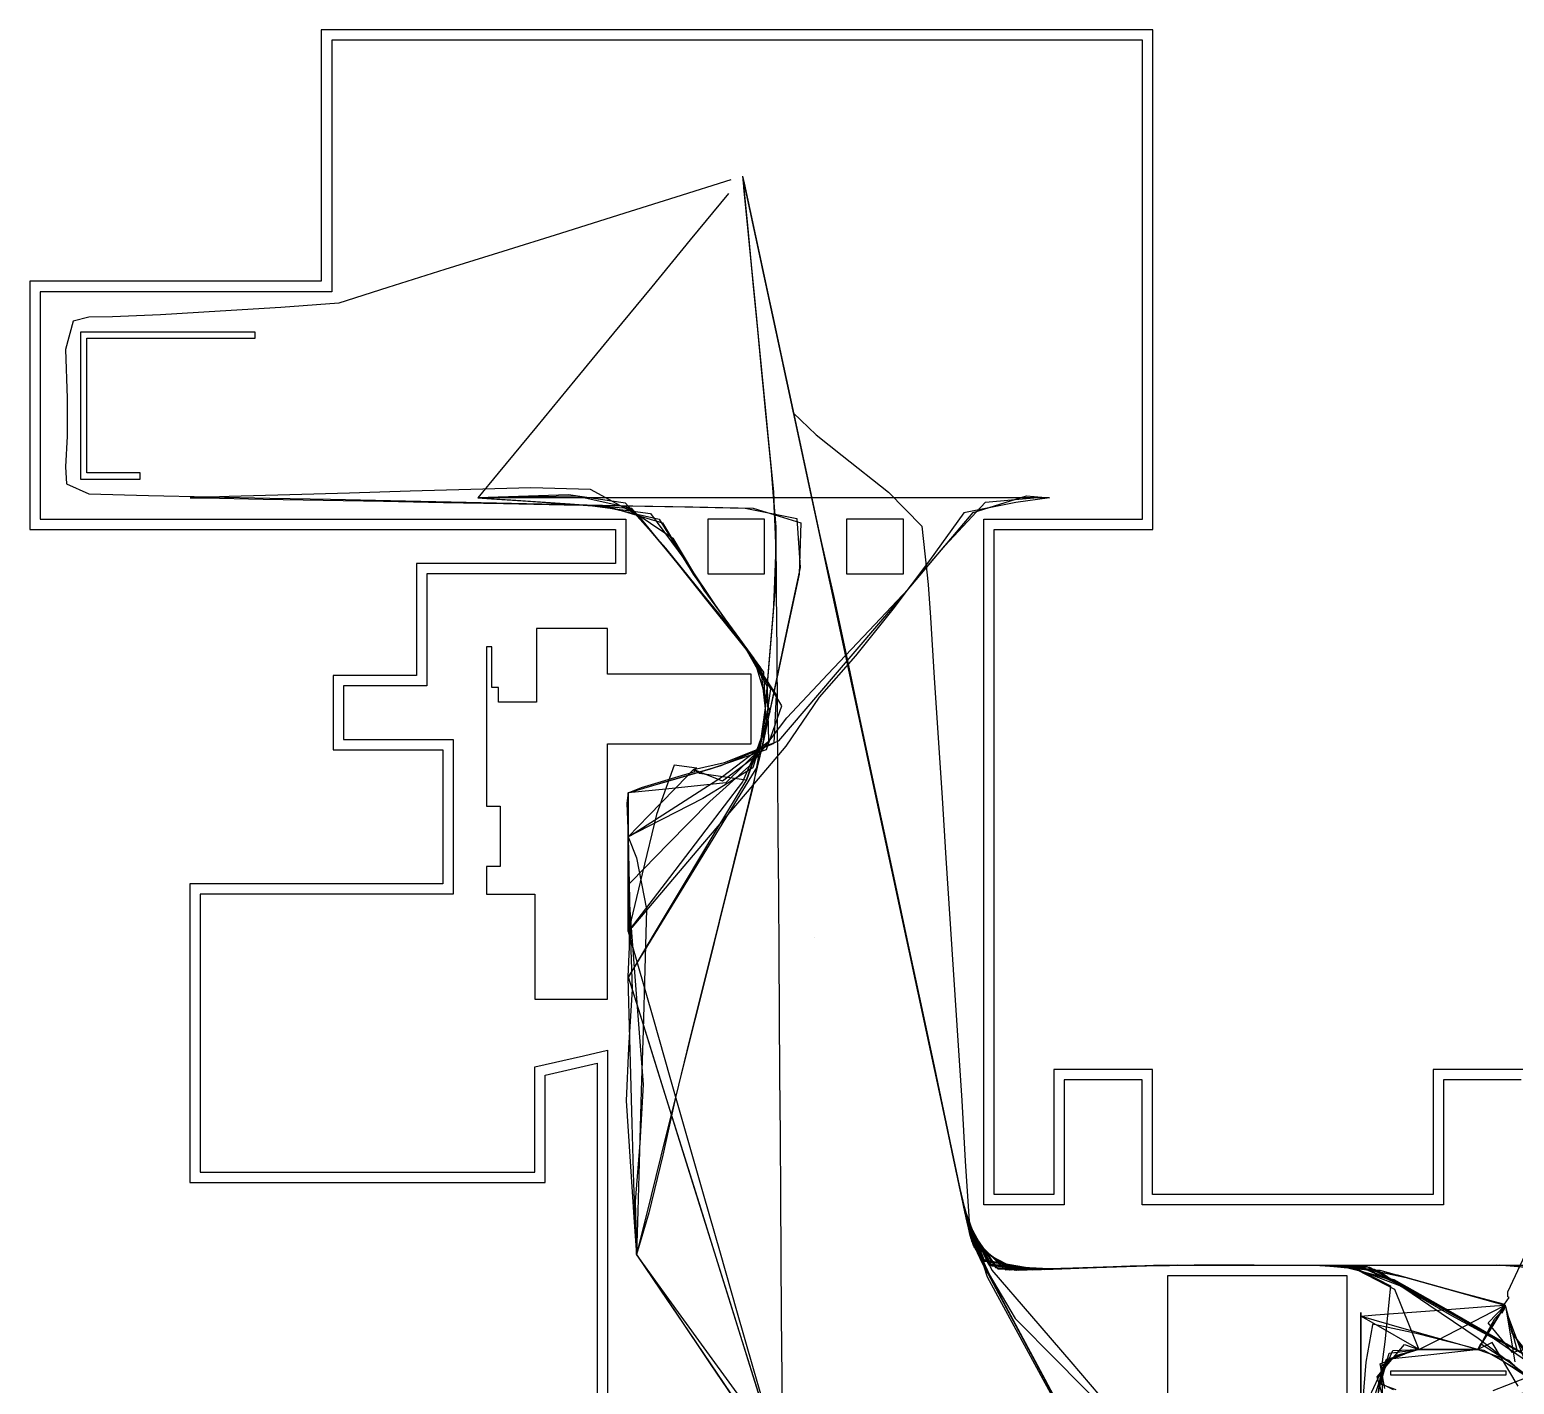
# Model space of a CAD drawing. Header units: metres. Extents: x -35032 to 35255, y -41115 to 18283.
# Drawn here: x -35032 to 8354, y -21293 to 18283 of the extents above; entities that cross this region are included whole.
import ezdxf

# ---------------------------------------------------------------- set-up
doc = ezdxf.new("R2010")
doc.units = ezdxf.units.M
for name, color, linetype in [('PLAN_FLOOR', 8, 'Continuous'), ('PLAN_WALLS', 7, 'Continuous'), ('TRACKS', 1, 'Continuous')]:
    doc.layers.add(name, color=color, linetype=linetype)

msp = doc.modelspace()

# ---------------------------------------------------------------- linework, layer by layer
at = {"layer": 'PLAN_FLOOR', "color": 8}
msp.add_lwpolyline([(8558, -12400), (6284, -12400), (6284, -16050), (-2524, -16050), (-2524, -12400), (-4797, -12400), (-4797, -16050), (-7152, -16050), (-7152, 2730), (-7152, 3982), (-2514, 3982), (-2514, 17979), (-26206, 17979), (-26206, 10629), (-34728, 10629), (-34728, 3983), (-17612, 3983), (-17612, 2382), (-23423, 2382), (-23423, -891), (-25859, -891), (-25859, -2450), (-22658, -2450), (-22658, -6976), (-30049, -6976), (-30049, -15091), (-20272, -15091), (-20272, -12019), (-18852, -11693), (-18142, -11530), (-18142, -23961)], dxfattribs=at)
at = {"layer": 'PLAN_WALLS', "color": 7}
msp.add_lwpolyline([(8862, -12096), (5980, -12096), (5980, -15745), (-2220, -15745), (-2220, -12096), (-5101, -12096), (-5101, -15745), (-6848, -15745), (-6848, 3678), (-2210, 3678), (-2210, 18283), (-26510, 18283), (-26510, 10934), (-35032, 10934), (-35032, 3678), (-17916, 3678), (-17916, 2686), (-23727, 2686), (-23727, -586), (-26163, -586), (-26163, -2754), (-22962, -2754), (-22962, -6672), (-30353, -6672), (-30353, -15395), (-19968, -15395), (-19968, -12261), (-18446, -11911), (-18446, -24265)], dxfattribs=at)
msp.add_lwpolyline([(8862, -12096), (5980, -12096), (5980, -15745), (-2220, -15745), (-2220, -12096), (-5101, -12096), (-5101, -15745), (-6848, -15745), (-6848, 3678), (-2210, 3678), (-2210, 18283), (-26510, 18283), (-26510, 10934), (-35032, 10934), (-35032, 3678), (-17916, 3678), (-17916, 2686), (-23727, 2686), (-23727, -586), (-26163, -586), (-26163, -2754), (-22962, -2754), (-22962, -6672), (-30353, -6672), (-30353, -15395), (-19968, -15395), (-19968, -12261), (-18446, -11911), (-18446, -24265)], dxfattribs=at)
for points in [[(-31807, 5155), (-31807, 5335), (-33366, 5335), (-33366, 9267), (-28443, 9267), (-28443, 9447), (-33546, 9447), (-33546, 5155)], [(-31807, 5155), (-31807, 5335), (-33366, 5335), (-33366, 9267), (-28443, 9267), (-28443, 9447), (-33546, 9447), (-33546, 5155)], [(-14385, 3982), (-15216, 3982), (-15216, 2381), (-13554, 2381), (-13554, 3982)], [(-14385, 3982), (-15216, 3982), (-15216, 2381), (-13554, 2381), (-13554, 3982)], [(-10328, 3982), (-11159, 3982), (-11159, 2381), (-9497, 2381), (-9497, 3982)], [(-10328, 3982), (-11159, 3982), (-11159, 2381), (-9497, 2381), (-9497, 3982)], [(-21526, 251), (-21679, 251), (-21679, -4398), (-21282, -4398), (-21282, -6161), (-21679, -6161), (-21679, -6976), (-20268, -6976), (-20268, -10045), (-18142, -10045), (-18142, -2583), (-13952, -2583), (-13952, -544), (-18142, -544), (-18142, 792), (-20221, 792), (-20221, -1364), (-21333, -1365), (-21333, -932), (-21526, -932)], [(-21526, 251), (-21679, 251), (-21679, -4398), (-21282, -4398), (-21282, -6161), (-21679, -6161), (-21679, -6976), (-20268, -6976), (-20268, -10045), (-18142, -10045), (-18142, -2583), (-13952, -2583), (-13952, -544), (-18142, -544), (-18142, 792), (-20221, 792), (-20221, -1364), (-21333, -1365), (-21333, -932), (-21526, -932)], [(3471, -18129), (-1780, -18129), (-1780, -23379), (845, -23379), (-1780, -23379), (845, -23379), (3471, -23379), (845, -23379), (3471, -23379)], [(3471, -18129), (-1780, -18129), (-1780, -23379), (845, -23379), (-1780, -23379), (845, -23379), (3471, -23379), (845, -23379), (3471, -23379)], [(7696, -21015), (8119, -21015), (8119, -20913), (5581, -20913), (5158, -20913), (4735, -20913), (4735, -21015)], [(7696, -21015), (8119, -21015), (8119, -20913), (5581, -20913), (5158, -20913), (4735, -20913), (4735, -21015)]]:
    msp.add_lwpolyline(points, close=True, dxfattribs=at)
at = {"layer": 'TRACKS', "color": 1}
for points in [[(-14543, 13892), (-16148, 13390), (-17826, 12864), (-19520, 12333), (-21208, 11804), (-22896, 11275), (-24571, 10747), (-25996, 10296), (-27691, 10165), (-29465, 10055), (-31213, 9954), (-32611, 9891), (-33306, 9885), (-33765, 9768), (-33985, 8940), (-33937, 7521), (-33936, 7516), (-33936, 7516), (-33936, 7511), (-33938, 6405), (-33988, 5507), (-33956, 5018), (-33305, 4719), (-31560, 4677), (-29780, 4639), (-28013, 4601), (-26245, 4564), (-24493, 4526), (-22715, 4489), (-20954, 4451), (-19182, 4413), (-17410, 4376), (-15654, 4342), (-13892, 4303), (-12500, 3879), (-12546, 2374), (-12924, 614), (-13297, -1135), (-13673, -2847), (-14787, -3674), (-15630, -3330), (-15630, -3330), (-15630, -3330), (-15630, -3330), (-15810, -3516), (-16936, -4677), (-17540, -5300), (-17540, -5300), (-17540, -5300), (-17470, -5255), (-16285, -4495), (-14790, -3539), (-13436, -2499), (-13467, -920), (-14223, 406), (-15341, 1774), (-16445, 3136), (-17618, 4449), (-19288, 4694), (-21043, 4638), (-21934, 4609), (-21934, 4609), (-21934, 4609), (-21934, 4609), (-21540, 4581), (-19852, 4465), (-18111, 4342), (-16541, 3880), (-15647, 2377), (-14617, 930), (-13584, -485), (-13510, -2124), (-14202, -3695), (-15272, -5095), (-16336, -6486), (-17387, -7860), (-17540, -8060), (-17540, -8060), (-17540, -8060), (-17540, -8060), (-17540, -8060), (-17540, -7760), (-17540, -6700), (-17540, -6700), (-17540, -6700), (-17540, -6700), (-17540, -6145), (-17540, -4398), (-17540, -4012), (-17540, -4012), (-17540, -4012), (-17540, -4012), (-17540, -4012), (-16820, -3800), (-15141, -3309), (-13499, -2751), (-13056, -1470), (-13893, -66), (-15010, 1323), (-16112, 2705), (-17227, 4082), (-18646, 4848), (-20386, 4899), (-22141, 4848), (-23915, 4796), (-25683, 4745), (-27435, 4694), (-29202, 4643), (-30340, 4610), (-30340, 4610), (-30340, 4610), (-29913, 4602), (-28208, 4570), (-26456, 4537), (-24697, 4504), (-22941, 4470), (-21183, 4437), (-19417, 4404), (-17644, 4370), (-15885, 4340), (-14119, 4306), (-12613, 4000), (-12515, 2573), (-12882, 842), (-13243, -870), (-13609, -2585), (-14030, -4303), (-14458, -6029), (-14886, -7758), (-15312, -9478), (-15736, -11189), (-16164, -12915), (-16530, -14601), (-16942, -16280), (-17300, -17500), (-17300, -17500), (-17300, -17500), (-17300, -17500), (-17300, -17500), (-17093, -17806), (-16133, -19226), (-15144, -20691), (-14153, -22152)], [(-14200, 14000), (-13984, 12993), (-13615, 11278), (-13244, 9551), (-12875, 7835), (-12503, 6105), (-12130, 4366), (-11761, 2650), (-11388, 917), (-11018, -806), (-10644, -2548), (-10276, -4260), (-9902, -5998), (-9533, -7716), (-9165, -9428), (-8795, -11151), (-8423, -12880), (-8057, -14618), (-7691, -16335), (-7026, -17772), (-5399, -17922), (-3640, -17863), (-1896, -17808), (-133, -17808), (1631, -17808), (3420, -17808), (5197, -17808), (6967, -17809), (8746, -17809)], [(-14182, 13917), (-13884, 12531), (-13511, 10795), (-13139, 9065), (-12771, 7351), (-12400, 5623), (-12029, 3898), (-11659, 2177), (-11277, 397), (-10908, -1317), (-10540, -3033), (-10171, -4746), (-9802, -6466), (-9433, -8183), (-9063, -9902), (-8692, -11629), (-8320, -13363), (-7960, -15086), (-7584, -16813), (-6848, -18399), (-6009, -19963), (-5173, -21522)], [(-14179, 13901), (-13875, 12487), (-13506, 10771), (-13137, 9054), (-12769, 7340), (-12400, 5623), (-12028, 3892), (-11659, 2179), (-11290, 458), (-10917, -1276), (-10544, -3010), (-10172, -4744), (-9787, -6533), (-9417, -8256), (-9140, -9546), (-8939, -10479), (-8645, -11850), (-8369, -13136), (-8078, -14513), (-7714, -16227), (-7124, -17869), (-6233, -19373), (-5000, -20618), (-3763, -21878)], [(-14159, 13808), (-13829, 12274), (-13458, 10546), (-13084, 8808), (-12714, 7087), (-12347, 5376), (-11977, 3657), (-11609, 1942), (-11240, 225), (-10866, -1513), (-10498, -3225), (-10127, -4952), (-9759, -6664), (-9385, -8406), (-9011, -10144), (-8640, -11871), (-8273, -13582), (-7915, -15294), (-7538, -17011), (-6746, -18583), (-5908, -20147), (-5072, -21708)], [(-14127, 13662), (-13771, 12004), (-13402, 10289), (-13034, 8576), (-12666, 6864), (-12296, 5142), (-11927, 3425), (-11549, 1665), (-11180, -54), (-10808, -1782), (-10440, -3497), (-10069, -5224), (-9697, -6954), (-9328, -8672), (-8956, -10402), (-8586, -12125), (-8220, -13838), (-7855, -15578), (-7437, -17291), (-6135, -17957), (-4368, -17895), (-2605, -17830), (-837, -17808), (916, -17809), (2690, -17809), (4423, -17955), (6130, -18432), (7799, -18899), (8090, -18980), (8090, -18980), (8090, -18980), (7986, -19148), (7299, -20254), (7286, -20277), (7286, -20277), (7286, -20277), (7286, -20277), (7764, -20438), (9027, -21271)], [(-14060, 13349), (-13692, 11638), (-13321, 9908), (-12946, 8167), (-12575, 6440), (-12204, 4710), (-11834, 2990), (-11466, 1279), (-11092, -460), (-10723, -2180), (-10355, -3891), (-9973, -5667), (-9601, -7403), (-9231, -9123), (-8862, -10837), (-8490, -12569), (-8119, -14320), (-7753, -16052), (-7218, -17706), (-6376, -19277), (-5526, -20863), (-4690, -22423)], [(-14000, 13071), (-13629, 11344), (-13131, 9024), (-12758, 7288), (-12389, 5573), (-12017, 3842), (-11648, 2127), (-11280, 411), (-10911, -1305), (-10537, -3045), (-10168, -4761), (-9789, -6524), (-9417, -8257), (-9043, -9998), (-8673, -11718), (-8299, -13458), (-7940, -15178), (-7562, -16908), (-6795, -18478), (-5945, -20070), (-5093, -21662)], [(4567, -21414), (4430, -20696), (5514, -20262), (5568, -20277), (5568, -20277), (5568, -20277), (5568, -20277), (6144, -19980), (7711, -19175), (8090, -18980), (8090, -18980), (8090, -18980), (8090, -18980), (8282, -19803), (9224, -20992)], [(9967, -19999), (8300, -20363), (7588, -19502), (8090, -18980), (8090, -18980), (8090, -18980), (8115, -19128), (8368, -20633)], [(8906, -21122), (7471, -20307), (7286, -20277), (7286, -20277), (7286, -20277), (8196, -20585), (9030, -21430), (7993, -21741), (6464, -21613), (6427, -21610), (6427, -21610), (6427, -21610), (6427, -21610), (6814, -21623), (8498, -21678)]]:
    msp.add_lwpolyline(points, dxfattribs=at)
at = {"layer": 'TRACKS', "color": 7}
for points in [[(-14194, 13936), (-14060, 12558), (-13889, 10804), (-13717, 9030), (-13544, 7272), (-13371, 5513), (-13231, 3757), (-13247, 1979), (-13392, 230), (-13536, -1534), (-13787, -3261), (-14698, -4757), (-15622, -6264), (-16545, -7768), (-17438, -9224), (-17540, -9390), (-17540, -9390), (-17540, -9390), (-17540, -9390), (-17502, -8513), (-17524, -6900), (-17540, -6700), (-17540, -6700), (-17540, -6700), (-17540, -6700), (-17540, -6700), (-17540, -6241), (-17540, -4506), (-17540, -4012), (-17540, -4012), (-17540, -4012), (-17540, -4012), (-17539, -4012), (-16526, -3715), (-14828, -3216), (-13274, -2561), (-13211, -1154), (-14106, 208), (-15204, 1571), (-16296, 2939), (-17440, 4294), (-19058, 4651), (-20822, 4625), (-21934, 4609), (-21934, 4609), (-21934, 4609), (-21934, 4609), (-21811, 4600), (-20327, 4498), (-18583, 4376), (-16891, 4151), (-15882, 2798), (-14906, 1321), (-13872, -86), (-13399, -1646), (-13900, -3279), (-15363, -4175), (-16937, -4988), (-17540, -5300), (-17540, -5300), (-17540, -5300), (-17540, -5300), (-17540, -5300), (-17540, -5300), (-17521, -6246), (-17487, -8016), (-17428, -9747), (-17529, -11474), (-17603, -13016), (-17484, -14785), (-17364, -16554), (-17300, -17500), (-17300, -17500), (-17300, -17500), (-17288, -17517), (-16596, -18542), (-15608, -20004), (-14618, -21468)], [(-14199, 13995), (-13962, 12893), (-13593, 11173), (-13220, 9441), (-12848, 7709), (-12480, 5997), (-12108, 4264), (-11734, 2526), (-11366, 812), (-10998, -901), (-10630, -2613), (-10260, -4335), (-9891, -6053), (-9512, -7812), (-9143, -9532), (-8772, -11259), (-8403, -12975), (-8041, -14701), (-7671, -16429), (-6914, -17961), (-5757, -19301), (-4605, -20634), (-3478, -21958)], [(-14197, 13988), (-13943, 12805), (-13575, 11091), (-13204, 9366), (-12834, 7642), (-12465, 5925), (-12093, 4198), (-11725, 2483), (-11354, 755), (-10980, -983), (-10610, -2704), (-10243, -4415), (-9873, -6134), (-9505, -7849), (-9136, -9565), (-8762, -11304), (-8394, -13015), (-8031, -14741), (-7666, -16451), (-6916, -17832), (-5228, -17917), (-3465, -17858), (-1722, -17808), (31, -17808), (1791, -17809), (3556, -17809), (4738, -18412), (4570, -20050), (4362, -21584)], [(-14190, 13951), (-13908, 12641), (-13538, 10918), (-13165, 9186), (-12797, 7472), (-12424, 5735), (-12055, 4019), (-11686, 2302), (-11317, 585), (-10949, -1128), (-10580, -2846), (-10208, -4576), (-9840, -6290), (-9470, -8011), (-9097, -9745), (-8725, -11479), (-8352, -13212), (-7978, -15001), (-7605, -16722), (-6739, -17919), (-5020, -17923), (-3243, -17855), (-1484, -17807), (284, -17808), (2037, -17808), (3798, -17812), (5364, -18538), (6886, -19406), (8424, -20281)], [(-14190, 13897), (-14048, 12433), (-13877, 10681), (-13706, 8926), (-13531, 7146), (-13359, 5400), (-13228, 3634), (-13216, 1871), (-13203, 98), (-13191, -1657), (-13179, -3433), (-13166, -5186), (-13154, -6959), (-13142, -8712), (-13129, -10482), (-13117, -12262), (-13105, -14029), (-13092, -15798), (-13080, -17557), (-13068, -19307), (-13054, -21084), (-13040, -22837)], [(-14172, 13869), (-13855, 12397), (-13488, 10685), (-13118, 8966), (-12748, 7242), (-12379, 5528), (-12010, 3811), (-11641, 2092), (-11268, 357), (-10896, -1373), (-10524, -3103), (-10154, -4826), (-9786, -6542), (-9415, -8267), (-9041, -10005), (-8673, -11719), (-8302, -13447), (-7932, -15221), (-7554, -16943), (-6520, -17951), (-4766, -17908), (-3010, -17845), (-1242, -17808), (532, -17808), (2289, -17808), (4049, -17808), (5800, -17808), (7552, -17809), (9322, -17809)], [(-14136, 13703), (-13785, 12068), (-13416, 10354), (-13044, 8619), (-12676, 6908), (-12307, 5192), (-11934, 3455), (-11542, 1756), (-11173, 28), (-10807, -1687), (-10438, -3415), (-10072, -5131), (-9703, -6861), (-9331, -8601), (-8965, -10317), (-8595, -12051), (-8228, -13772), (-7866, -15515), (-7471, -17214), (-6237, -17961), (-4481, -17899), (-2735, -17835), (-977, -17807), (792, -17808), (2570, -17808), (4328, -17808), (6081, -17808), (7835, -17806), (9575, -17926)], [(3864, -22182), (3864, -20529), (3864, -19258), (3864, -19204), (3864, -19196), (3864, -19209), (3864, -19300), (3864, -19300), (4300, -19267), (6021, -19137), (7772, -19004), (8090, -18980), (8090, -18980), (8090, -18980), (8090, -18980), (8090, -18980), (8269, -19748), (8977, -20874)], [(3864, -22411), (3864, -21040), (3864, -19405), (3864, -19300), (3864, -19300), (3883, -19306), (5061, -19642), (6749, -20123), (7286, -20277), (7286, -20277), (7286, -20277), (7227, -20283), (5822, -20443), (4606, -20572), (4265, -21643)], [(4902, -21459), (4440, -21285), (4694, -20381), (5568, -20277), (5568, -20277), (5568, -20277), (5568, -20277), (5568, -20277), (5599, -20277), (6879, -20277), (7286, -20277), (7286, -20277), (7286, -20277), (6979, -20189), (5483, -19811), (4259, -19550), (4238, -19526), (4222, -19534), (4212, -19560), (4017, -20649), (3876, -22329)]]:
    msp.add_lwpolyline(points, dxfattribs=at)
at = {"layer": 'TRACKS', "color": 4}
for points in [[(-14200, 13999), (-13978, 12965), (-13609, 11250), (-13237, 9519), (-12868, 7802), (-12496, 6071), (-12125, 4347), (-11756, 2628), (-11383, 893), (-11013, -828), (-10641, -2560), (-10271, -4281), (-9901, -6004), (-9532, -7720), (-9156, -9472), (-8785, -11198), (-8413, -12927), (-8049, -14657), (-7681, -16380), (-7003, -17802), (-5373, -17935), (-3610, -17869), (-1836, -17808), (-83, -17808), (1679, -17808), (3439, -17809), (4997, -18406), (6514, -19283), (7771, -19967), (9232, -20967)], [(-14200, 13998), (-13972, 12937), (-13599, 11205), (-13229, 9482), (-12855, 7744), (-12486, 6027), (-12119, 4315), (-11751, 2603), (-11377, 865), (-11009, -848), (-10638, -2573), (-10267, -4302), (-9892, -6045), (-9517, -7790), (-9146, -9517), (-8774, -11249), (-8403, -12973), (-8043, -14688), (-7678, -16399), (-7030, -18039), (-6194, -19604), (-5368, -21148), (-4538, -22700)], [(-14197, 13985), (-13943, 12806), (-13572, 11077), (-13203, 9363), (-12830, 7624), (-12460, 5903), (-12087, 4170), (-11715, 2437), (-11345, 714), (-10974, -1013), (-10601, -2746), (-10233, -4460), (-9855, -6220), (-9478, -7973), (-9108, -9694), (-8736, -11427), (-8368, -13138), (-8005, -14869), (-7633, -16603), (-6808, -17877), (-5099, -17913), (-3349, -17854), (-1579, -17808), (175, -17808), (1950, -17808), (3700, -17808), (5455, -17809), (7230, -17808), (8990, -17809)], [(-14168, 13853), (-13839, 12319), (-13471, 10607), (-13100, 8883), (-12709, 7061), (-12341, 5349), (-11970, 3621), (-11597, 1886), (-11225, 155), (-10854, -1572), (-10483, -3296), (-10109, -5037), (-9737, -6767), (-9369, -8479), (-8999, -10204), (-8631, -11915), (-8263, -13627), (-7906, -15340), (-7518, -17075), (-6701, -18660), (-5863, -20226), (-5036, -21771)], [(-14027, 13197), (-13658, 11479), (-13285, 9741), (-12917, 8030), (-12549, 6318), (-12178, 4593), (-11805, 2855), (-11437, 1142), (-11065, -589), (-10695, -2307), (-10322, -4045), (-9953, -5761), (-9584, -7481), (-9208, -9230), (-8838, -10952), (-8467, -12676), (-8103, -14403), (-7739, -16113), (-7159, -17658), (-5598, -17926), (-3846, -17870), (-2081, -17812), (-328, -17808), (1456, -17809), (3209, -17809), (4933, -18099), (6632, -18573), (8067, -18952), (8202, -18761), (8165, -18737), (8162, -18591), (8680, -17495)], [(-14022, 13173), (-13654, 11460), (-13281, 9725), (-12913, 8012), (-12541, 6279), (-12172, 4565), (-11804, 2852), (-11436, 1141), (-11067, -576), (-10694, -2313), (-10326, -4025), (-9956, -5746), (-9585, -7477), (-9215, -9196), (-8842, -10931), (-8468, -12673), (-8104, -14398), (-7742, -16109), (-7182, -17758), (-6351, -19311), (-5523, -20860), (-4695, -22408)], [(-14004, 13088), (-13634, 11368), (-13264, 9646), (-12896, 7933), (-12526, 6210), (-12155, 4484), (-11779, 2735), (-11406, 998), (-11034, -732), (-10660, -2472), (-10286, -4211), (-9918, -5924), (-9548, -7646), (-9176, -9377), (-8808, -11092), (-8440, -12804), (-8076, -14532), (-7709, -16252), (-7112, -17901), (-6282, -19451), (-5441, -21020), (-4609, -22573)], [(4824, -21455), (4399, -21244), (4807, -20307), (5568, -20277), (5568, -20277), (5568, -20277), (5153, -20403), (4614, -20578), (4113, -21666)], [(8471, -21349), (7710, -20073), (7286, -20277), (7286, -20277), (7286, -20277), (7286, -20277), (7286, -20277), (6940, -20277), (5575, -20277), (5568, -20277), (5568, -20277), (5568, -20277), (5568, -20277), (5560, -20279), (4950, -20438), (4469, -20759), (4500, -21846)]]:
    msp.add_lwpolyline(points, dxfattribs=at)
at = {"layer": 'TRACKS', "color": 2}
for points in [[(-14200, 13999), (-13977, 12964), (-13610, 11253), (-13236, 9514), (-12867, 7797), (-12499, 6084), (-12128, 4361), (-11757, 2632), (-11383, 893), (-11014, -825), (-10646, -2540), (-10276, -4260), (-9906, -5982), (-9538, -7695), (-9167, -9418), (-8797, -11144), (-8421, -12893), (-8055, -14629), (-7686, -16359), (-7053, -18005), (-6214, -19573), (-5387, -21118), (-4555, -22671)], [(-14190, 13953), (-13912, 12659), (-13541, 10931), (-13172, 9216), (-12801, 7489), (-12429, 5759), (-12060, 4041), (-11688, 2311), (-11318, 588), (-10949, -1126), (-10575, -2866), (-10202, -4602), (-9827, -6348), (-9456, -8076), (-9084, -9807), (-8712, -11539), (-8343, -13253), (-7980, -14986), (-7610, -16697), (-6894, -18306), (-6067, -19851), (-5240, -21396)], [(-14181, 13911), (-13876, 12494), (-13507, 10773), (-13138, 9059), (-12766, 7327), (-12389, 5575), (-12017, 3842), (-11649, 2128), (-11274, 386), (-10896, -1373), (-10524, -3103), (-10147, -4857), (-9777, -6584), (-9405, -8311), (-9037, -10027), (-8665, -11758), (-8295, -13479), (-7937, -15190), (-7558, -16924), (-6779, -18517), (-5953, -20060), (-5112, -21632)], [(-14158, 13803), (-13826, 12262), (-13453, 10523), (-13085, 8812), (-12714, 7084), (-12346, 5373), (-11971, 3630), (-11598, 1892), (-11227, 165), (-10859, -1546), (-10491, -3259), (-10121, -4980), (-9750, -6705), (-9378, -8440), (-9006, -10171), (-8635, -11894), (-8264, -13624), (-7906, -15337), (-7521, -17064), (-6394, -17950), (-4627, -17896), (-2868, -17837), (-1113, -17808), (661, -17808), (2376, -17809), (4118, -17876), (5657, -18711), (7189, -19582), (8715, -20450)], [(-14157, 13801), (-13826, 12261), (-13456, 10540), (-13084, 8806), (-12711, 7072), (-12339, 5338), (-11954, 3549), (-11584, 1826), (-11215, 111), (-10845, -1612), (-10471, -3353), (-10100, -5079), (-9728, -6807), (-9360, -8522), (-8990, -10244), (-8621, -11962), (-8253, -13675), (-7892, -15404), (-7505, -17114), (-6347, -17954), (-4549, -17895), (-2771, -17834), (-1002, -17804), (754, -17806), (2535, -17808), (4263, -17932), (5781, -18813), (7316, -19681), (8845, -20544)], [(-14139, 13715), (-13792, 12102), (-13423, 10386), (-13052, 8661), (-12679, 6923), (-12311, 5209), (-11939, 3481), (-11558, 1706), (-11187, -20), (-10816, -1746), (-10445, -3474), (-10075, -5194), (-9703, -6928), (-9330, -8662), (-8961, -10380), (-8591, -12101), (-8225, -13812), (-7867, -15525), (-7460, -17240), (-6204, -17961), (-4437, -17898), (-2675, -17833), (-926, -17808), (853, -17808), (2614, -17808), (4386, -17809), (6159, -17809), (7916, -17807), (9634, -17959)], [(-14020, 13164), (-13652, 11451), (-13282, 9731), (-12913, 8014), (-12716, 7094), (-12046, 6447), (-11287, 5845), (-9933, 4772), (-8956, 3783), (-8774, 2070), (-8712, 1114), (-8598, -652), (-8484, -2402), (-8370, -4158), (-8255, -5924), (-8140, -7697), (-8025, -9476), (-7910, -11244), (-7796, -13002), (-7691, -14774), (-7577, -16525), (-7054, -18156), (-6214, -19694), (-5362, -21253), (-4521, -22791)], [(-12110, -8250), (-12110, -8250), (-12110, -8250), (-12110, -8250), (-12110, -8250), (-12110, -8250), (-12110, -8250), (-12110, -8250), (-12110, -8250), (-12110, -8250), (-12110, -8250), (-12110, -8250), (-12110, -8250), (-12110, -8250), (-12110, -8250), (-12110, -8250), (-12110, -8250), (-12110, -8250), (-12110, -8250), (-12110, -8250), (-12110, -8250), (-12110, -8250), (-12110, -8250), (-12110, -8250), (-12110, -8250), (-12110, -8250), (-12110, -8250), (-12110, -8250), (-12110, -8250), (-12110, -8250), (-12110, -8250), (-12110, -8250), (-12110, -8250), (-12110, -8250), (-12110, -8250), (-12110, -8250), (-12110, -8250), (-12110, -8250), (-12110, -8250), (-12110, -8250), (-12110, -8250), (-12110, -8250), (-12110, -8250), (-12110, -8250), (-12110, -8250), (-12110, -8250), (-12110, -8250), (-12110, -8250), (-12110, -8250), (-12110, -8250), (-12110, -8250), (-12110, -8250), (-12110, -8250), (-12110, -8250), (-12110, -8250), (-12110, -8250), (-12110, -8250), (-12110, -8250), (-12110, -8250), (-12110, -8250), (-12110, -8250), (-12110, -8250), (-12110, -8250), (-12110, -8250), (-12110, -8250), (-12110, -8250), (-12110, -8250), (-12110, -8250), (-12110, -8250), (-12110, -8250), (-12110, -8250), (-12110, -8250), (-12110, -8250), (-12110, -8250), (-12110, -8250), (-12110, -8250), (-12110, -8250), (-12110, -8250), (-12110, -8250), (-12110, -8250), (-12110, -8250), (-12110, -8250), (-12110, -8250), (-12110, -8250), (-12110, -8250), (-12110, -8250), (-12110, -8250), (-12110, -8250), (-12110, -8250), (-12110, -8250), (-12110, -8250), (-12110, -8250), (-12110, -8250), (-12110, -8250), (-12110, -8250), (-12110, -8250), (-12110, -8250), (-12110, -8250), (-12110, -8250), (-12110, -8250), (-12110, -8250), (-12110, -8250), (-12110, -8250), (-12110, -8250), (-12110, -8250), (-12110, -8250), (-12110, -8250), (-12110, -8250), (-12110, -8250), (-12110, -8250), (-12110, -8250), (-12110, -8250), (-12110, -8250), (-12110, -8250), (-12110, -8250), (-12110, -8250), (-12110, -8250), (-12110, -8250), (-12110, -8250), (-12110, -8250), (-12110, -8250), (-12110, -8250), (-12110, -8250), (-12110, -8250), (-12110, -8250), (-12110, -8250), (-12110, -8250), (-12110, -8250), (-12110, -8250), (-12110, -8250), (-12110, -8250), (-12110, -8250), (-12110, -8250), (-12110, -8250), (-12110, -8250), (-12110, -8250), (-12110, -8250), (-12110, -8250), (-12110, -8250), (-12110, -8250), (-12110, -8250), (-12110, -8250), (-12110, -8250), (-12110, -8250), (-12110, -8250), (-12110, -8250), (-12110, -8250), (-12110, -8250), (-12110, -8250), (-12110, -8250), (-12110, -8250), (-12110, -8250), (-12110, -8250), (-12110, -8250), (-12110, -8250), (-12110, -8250), (-12110, -8250), (-12110, -8250), (-12110, -8250), (-12110, -8250), (-12110, -8250), (-12110, -8250), (-12110, -8250), (-12110, -8250), (-12110, -8250), (-12110, -8250), (-12110, -8250), (-12110, -8250), (-12110, -8250), (-12110, -8250), (-12110, -8250), (-12110, -8250), (-12110, -8250), (-12110, -8250), (-12110, -8250), (-12110, -8250), (-12110, -8250), (-12110, -8250), (-12110, -8250), (-12110, -8250), (-12110, -8250), (-12110, -8250), (-12110, -8250), (-12110, -8250), (-12110, -8250), (-12110, -8250), (-12110, -8250), (-12110, -8250), (-12110, -8250), (-12110, -8250), (-12110, -8250), (-12110, -8250), (-12110, -8250), (-12110, -8250), (-12110, -8250), (-12110, -8250), (-12110, -8250), (-12110, -8250), (-12110, -8250), (-12110, -8250), (-12110, -8250), (-12110, -8250), (-12110, -8250), (-12110, -8250), (-12110, -8250), (-12110, -8250), (-12110, -8250), (-12110, -8250), (-12110, -8250), (-12110, -8250), (-12110, -8250), (-12110, -8250), (-12110, -8250), (-12110, -8250), (-12110, -8250), (-12110, -8250), (-12110, -8250), (-12110, -8250), (-12110, -8250), (-12110, -8250), (-12110, -8250), (-12110, -8250), (-12110, -8250), (-12110, -8250), (-12110, -8250), (-12110, -8250), (-12110, -8250), (-12110, -8250), (-12110, -8250), (-12110, -8250), (-12110, -8250), (-12110, -8250), (-12110, -8250), (-12110, -8250), (-12110, -8250), (-12110, -8250), (-12110, -8250), (-12110, -8250), (-12110, -8250), (-12110, -8250), (-12110, -8250), (-12110, -8250), (-12110, -8250), (-12110, -8250), (-12110, -8250), (-12110, -8250), (-12110, -8250), (-12110, -8250), (-12110, -8250), (-12110, -8250), (-12110, -8250), (-12110, -8250), (-12110, -8250), (-12110, -8250), (-12110, -8250), (-12110, -8250), (-12110, -8250), (-12110, -8250), (-12110, -8250), (-12110, -8250), (-12110, -8250), (-12110, -8250), (-12110, -8250), (-12110, -8250), (-12110, -8250), (-12110, -8250), (-12110, -8250), (-12110, -8250), (-12110, -8250), (-12110, -8250), (-12110, -8250), (-12110, -8250), (-12110, -8250), (-12110, -8250), (-12110, -8250), (-12110, -8250), (-12110, -8250), (-12110, -8250), (-12110, -8250), (-12110, -8250), (-12110, -8250), (-12110, -8250), (-12110, -8250), (-12110, -8250), (-12110, -8250), (-12110, -8250), (-12110, -8250), (-12110, -8250), (-12110, -8250), (-12110, -8250), (-12110, -8250), (-12110, -8250), (-12110, -8250), (-12110, -8250), (-12110, -8250), (-12110, -8250), (-12110, -8250), (-12110, -8250), (-12110, -8250), (-12110, -8250), (-12110, -8250), (-12110, -8250), (-12110, -8250), (-12110, -8250), (-12110, -8250), (-12110, -8250), (-12110, -8250), (-12110, -8250), (-12110, -8250), (-12110, -8250), (-12110, -8250), (-12110, -8250), (-12110, -8250), (-12110, -8250), (-12110, -8250), (-12110, -8250), (-12110, -8250), (-12110, -8250), (-12110, -8250), (-12110, -8250), (-12110, -8250), (-12110, -8250), (-12110, -8250), (-12110, -8250), (-12110, -8250), (-12110, -8250), (-12110, -8250), (-12110, -8250), (-12110, -8250), (-12110, -8250), (-12110, -8250), (-12110, -8250), (-12110, -8250), (-12110, -8250), (-12110, -8250), (-12110, -8250), (-12110, -8250), (-12110, -8250), (-12110, -8250), (-12110, -8250), (-12110, -8250), (-12110, -8250), (-12110, -8250), (-12110, -8250), (-12110, -8250), (-12110, -8250), (-12110, -8250), (-12110, -8250), (-12110, -8250), (-12110, -8250), (-12110, -8250), (-12110, -8250), (-12110, -8250), (-12110, -8250), (-12110, -8250), (-12110, -8250), (-12110, -8250), (-12110, -8250), (-12110, -8250), (-12110, -8250), (-12110, -8250), (-12110, -8250), (-12110, -8250), (-12110, -8250), (-12110, -8250), (-12110, -8250), (-12110, -8250), (-12110, -8250), (-12110, -8250), (-12110, -8250), (-12110, -8250), (-12110, -8250), (-12110, -8250), (-12110, -8250), (-12110, -8250), (-12110, -8250), (-12110, -8250), (-12110, -8250), (-12110, -8250), (-12110, -8250), (-12110, -8250), (-12110, -8250), (-12110, -8250), (-12110, -8250), (-12110, -8250), (-12110, -8250), (-12110, -8250), (-12110, -8250), (-12110, -8250), (-12110, -8250), (-12110, -8250), (-12110, -8250), (-12110, -8250), (-12110, -8250), (-12110, -8250), (-12110, -8250), (-12110, -8250), (-12110, -8250), (-12110, -8250), (-12110, -8250), (-12110, -8250), (-12110, -8250), (-12110, -8250), (-12110, -8250), (-12110, -8250), (-12110, -8250), (-12110, -8250), (-12110, -8250), (-12110, -8250), (-12110, -8250), (-12110, -8250), (-12110, -8250), (-12110, -8250), (-12110, -8250), (-12110, -8250), (-12110, -8250), (-12110, -8250), (-12110, -8250), (-12110, -8250), (-12110, -8250), (-12110, -8250), (-12110, -8250), (-12110, -8250), (-12110, -8250), (-12110, -8250), (-12110, -8250), (-12110, -8250), (-12110, -8250), (-12110, -8250), (-12110, -8250), (-12110, -8250), (-12110, -8250), (-12110, -8250), (-12110, -8250), (-12110, -8250), (-12110, -8250), (-12110, -8250), (-12110, -8250), (-12110, -8250), (-12110, -8250), (-12110, -8250), (-12110, -8250), (-12110, -8250), (-12110, -8250), (-12110, -8250), (-12110, -8250), (-12110, -8250), (-12110, -8250), (-12110, -8250), (-12110, -8250), (-12110, -8250), (-12110, -8250), (-12110, -8250), (-12110, -8250), (-12110, -8250), (-12110, -8250), (-12110, -8250), (-12110, -8250), (-12110, -8250), (-12110, -8250), (-12110, -8250), (-12110, -8250), (-12110, -8250), (-12110, -8250), (-12110, -8250), (-12110, -8250), (-12110, -8250), (-12110, -8250), (-12110, -8250), (-12110, -8250), (-12110, -8250), (-12110, -8250), (-12110, -8250), (-12110, -8250), (-12110, -8250), (-12110, -8250), (-12110, -8250), (-12110, -8250), (-12110, -8250), (-12110, -8250), (-12110, -8250), (-12110, -8250), (-12110, -8250), (-12110, -8250), (-12110, -8250), (-12110, -8250), (-12110, -8250), (-12110, -8250), (-12110, -8250), (-12110, -8250), (-12110, -8250), (-12110, -8250), (-12110, -8250), (-12110, -8250), (-12110, -8250), (-12110, -8250), (-12110, -8250), (-12110, -8250), (-12110, -8250), (-12110, -8250), (-12110, -8250), (-12110, -8250), (-12110, -8250), (-12110, -8250), (-12110, -8250), (-12110, -8250), (-12110, -8250), (-12110, -8250), (-12110, -8250), (-12110, -8250), (-12110, -8250), (-12110, -8250), (-12110, -8250), (-12110, -8250), (-12110, -8250), (-12110, -8250), (-12110, -8250), (-12110, -8250), (-12110, -8250), (-12110, -8250), (-12110, -8250), (-12110, -8250), (-12110, -8250), (-12110, -8250), (-12110, -8250), (-12110, -8250), (-12110, -8250), (-12110, -8250), (-12110, -8250), (-12110, -8250), (-12110, -8250), (-12110, -8250), (-12110, -8250), (-12110, -8250), (-12110, -8250), (-12110, -8250), (-12110, -8250), (-12110, -8250), (-12110, -8250), (-12110, -8250), (-12110, -8250), (-12110, -8250), (-12110, -8250), (-12110, -8250), (-12110, -8250), (-12110, -8250), (-12110, -8250), (-12110, -8250), (-12110, -8250), (-12110, -8250), (-12110, -8250), (-12110, -8250), (-12110, -8250), (-12110, -8250), (-12110, -8250), (-12110, -8250), (-12110, -8250), (-12110, -8250), (-12110, -8250), (-12110, -8250), (-12110, -8250), (-12110, -8250), (-12110, -8250), (-12110, -8250), (-12110, -8250), (-12110, -8250), (-12110, -8250), (-12110, -8250), (-12110, -8250), (-12110, -8250), (-12110, -8250), (-12110, -8250), (-12110, -8250), (-12110, -8250), (-12110, -8250), (-12110, -8250), (-12110, -8250), (-12110, -8250), (-12110, -8250), (-12110, -8250), (-12110, -8250), (-12110, -8250), (-12110, -8250), (-12110, -8250), (-12110, -8250), (-12110, -8250), (-12110, -8250), (-12110, -8250), (-12110, -8250), (-12110, -8250), (-12110, -8250), (-12110, -8250), (-12110, -8250), (-12110, -8250), (-12110, -8250), (-12110, -8250), (-12110, -8250), (-12110, -8250), (-12110, -8250), (-12110, -8250), (-12110, -8250), (-12110, -8250), (-12110, -8250), (-12110, -8250), (-12110, -8250), (-12110, -8250), (-12110, -8250), (-12110, -8250), (-12110, -8250), (-12110, -8250), (-12110, -8250), (-12110, -8250), (-12110, -8250), (-12110, -8250), (-12110, -8250), (-12110, -8250), (-12110, -8250), (-12110, -8250), (-12110, -8250), (-12110, -8250), (-12110, -8250), (-12110, -8250), (-12110, -8250), (-12110, -8250), (-12110, -8250), (-12110, -8250), (-12110, -8250), (-12110, -8250), (-12110, -8250), (-12110, -8250), (-12110, -8250)]]:
    msp.add_lwpolyline(points, dxfattribs=at)
at = {"layer": 'TRACKS', "color": 3}
for points in [[(-14200, 13998), (-13976, 12957), (-13604, 11228), (-13230, 9489), (-12861, 7770), (-12493, 6056), (-12123, 4336), (-11753, 2614), (-11385, 901), (-11015, -823), (-10644, -2548), (-10268, -4297), (-9895, -6034), (-9523, -7764), (-9149, -9504), (-8775, -11243), (-8407, -12956), (-8045, -14678), (-7675, -16407), (-6979, -17809), (-5343, -17928), (-3578, -17865), (-1825, -17808), (-55, -17808), (1703, -17809), (3483, -17809), (5195, -18174), (6887, -18645), (8090, -18980), (8090, -18980), (8090, -18980), (8090, -18980), (8090, -18980), (8090, -18980), (7723, -19571), (7286, -20277), (7286, -20277), (7286, -20277), (7189, -20277), (5786, -20277), (5568, -20277), (5568, -20277), (5568, -20277), (5507, -20242), (4250, -19521), (3864, -19300), (3864, -19300), (3864, -19300), (3864, -19300), (3864, -19300), (3864, -19996), (3864, -21761)], [(-14199, 13996), (-13967, 12914), (-13595, 11186), (-13227, 9470), (-12854, 7739), (-12485, 6018), (-12117, 4307), (-11744, 2570), (-11370, 829), (-11002, -882), (-10627, -2625), (-10258, -4343), (-9885, -6080), (-9517, -7792), (-9149, -9503), (-8778, -11229), (-8405, -12967), (-8046, -14678), (-7675, -16408), (-6977, -17814), (-5315, -17931), (-3563, -17867), (-1811, -17808), (-22, -17808), (1739, -17809), (3503, -17809), (4854, -18512), (5490, -20083), (5568, -20277), (5568, -20277), (5568, -20277), (5985, -20277), (7286, -20277), (7286, -20277), (7286, -20277), (7286, -20277), (7352, -20170), (7788, -19367), (7957, -19197), (7997, -19208), (8068, -19084), (8090, -18980), (8090, -18980), (8099, -19020), (8424, -20281)], [(-14183, 13922), (-13885, 12532), (-13512, 10798), (-13140, 9066), (-12769, 7343), (-12398, 5613), (-12029, 3899), (-11657, 2167), (-11288, 450), (-10916, -1280), (-10546, -3005), (-10176, -4724), (-9803, -6459), (-9434, -8180), (-9061, -9912), (-8691, -11633), (-8321, -13356), (-7963, -15070), (-7582, -16819), (-6835, -18408), (-6000, -19968), (-5165, -21529)], [(-14179, 13901), (-13875, 12489), (-13496, 10726), (-13124, 8994), (-12750, 7252), (-12380, 5532), (-12006, 3792), (-11637, 2072), (-11264, 338), (-10896, -1376), (-10516, -3140), (-10137, -4906), (-9769, -6618), (-9399, -8342), (-9007, -10164), (-8639, -11876), (-8268, -13604), (-7905, -15338), (-7521, -17064), (-6717, -18633), (-5885, -20187), (-5044, -21757)], [(-14153, 13518), (-13985, 11794), (-13816, 10049), (-13645, 8295), (-13470, 6527), (-13300, 4777), (-13229, 3016), (-13308, 1265), (-13452, -488), (-13595, -2233), (-14097, -3642), (-15455, -3450), (-15630, -3330), (-15630, -3330), (-15630, -3330), (-15539, -3288), (-16194, -3207), (-16716, -4649), (-17134, -6380), (-17517, -7965), (-17540, -8060), (-17540, -8060), (-17540, -8060), (-17540, -7321), (-17540, -5548), (-17540, -4040), (-17540, -4012), (-17540, -4012), (-17540, -4012), (-17540, -4012), (-17540, -4061), (-17540, -5388), (-17540, -6700), (-17540, -6700), (-17540, -6700), (-17442, -6599), (-16369, -5503), (-15155, -4269), (-13920, -3155), (-12905, -1826), (-11707, -549), (-10500, 732), (-9364, 1936), (-8290, 3202), (-7104, 4475), (-5469, 4629), (-5230, 4609), (-5230, 4609), (-5230, 4609), (-5230, 4609), (-5334, 4609), (-6802, 4609), (-8598, 4609), (-10352, 4609), (-12111, 4609), (-13861, 4609), (-15639, 4609), (-17390, 4609), (-19140, 4609), (-20896, 4609), (-21934, 4609), (-21934, 4609), (-21934, 4609), (-21934, 4609), (-21934, 4609), (-21648, 4589), (-20024, 4477), (-18266, 4353), (-16636, 3978), (-15727, 2521), (-14718, 1064), (-13672, -358), (-13490, -1986), (-14079, -3610), (-14978, -5112), (-15879, -6617), (-16779, -8119), (-17537, -9385), (-17540, -9390), (-17540, -9390), (-17540, -9390), (-17540, -9390), (-17474, -9600), (-16998, -11124), (-16470, -12816), (-15948, -14488), (-15424, -16163), (-14894, -17860), (-14366, -19551), (-13842, -21224), (-13317, -22898)], [(-14136, 13702), (-13787, 12078), (-13416, 10350), (-13046, 8630), (-12673, 6896), (-12301, 5162), (-11931, 3444), (-11562, 1723), (-11194, 11), (-10826, -1701), (-10454, -3432), (-10080, -5173), (-9708, -6901), (-9337, -8630), (-8969, -10343), (-8595, -12082), (-8226, -13803), (-7864, -15536), (-7453, -17252), (-6193, -17957), (-4427, -17895), (-2661, -17832), (-911, -17808), (889, -17808), (2683, -17809), (4392, -17980), (5859, -18969), (7301, -19949), (8701, -21018)], [(-14061, 13354), (-13693, 11640), (-13321, 9910), (-12951, 8187), (-12582, 6473), (-12209, 4733), (-11835, 2997), (-11460, 1251), (-11089, -477), (-10717, -2208), (-10345, -3940), (-9976, -5653), (-9604, -7388), (-9235, -9102), (-8863, -10834), (-8495, -12548), (-8133, -14260), (-7771, -15971), (-7253, -17635), (-6414, -19201), (-5588, -20744), (-4757, -22296)], [(-14052, 13313), (-13683, 11596), (-13310, 9861), (-12939, 8131), (-12570, 6416), (-12200, 4696), (-11829, 2966), (-11455, 1228), (-11081, -514), (-10709, -2246), (-10338, -3969), (-9965, -5708), (-9596, -7425), (-9228, -9136), (-8860, -10849), (-8487, -12586), (-8123, -14298), (-7759, -16022), (-7226, -17693), (-6384, -19264), (-5541, -20837), (-4706, -22395)], [(-14359, -21552), (-15398, -20120), (-16432, -18696), (-17291, -17512), (-17300, -17500), (-17300, -17500), (-17300, -17500), (-17300, -17500), (-17300, -17500), (-17073, -17836), (-16120, -19246), (-15138, -20699), (-14154, -22148)], [(7736, -21478), (9333, -20851)]]:
    msp.add_lwpolyline(points, dxfattribs=at)
at = {"layer": 'TRACKS', "color": 5}
for points in [[(-14199, 13996), (-13965, 12905), (-13595, 11183), (-13223, 9455), (-12851, 7723), (-12482, 6008), (-12104, 4248), (-11728, 2495), (-11358, 774), (-10985, -958), (-10618, -2669), (-10245, -4402), (-9872, -6138), (-9502, -7863), (-9130, -9591), (-8762, -11306), (-8389, -13042), (-8029, -14755), (-7656, -16489), (-7006, -18098), (-6178, -19645), (-5339, -21211), (-4505, -22768)], [(-14199, 13994), (-13961, 12890), (-13591, 11168), (-13222, 9451), (-12846, 7700), (-12475, 5974), (-12103, 4244), (-11731, 2513), (-11361, 788), (-10992, -926), (-10624, -2642), (-10253, -4367), (-9878, -6109), (-9510, -7823), (-9140, -9546), (-8770, -11266), (-8401, -12987), (-8036, -14720), (-7668, -16438), (-6930, -17820), (-5253, -17914), (-3505, -17857), (-1739, -17808), (38, -17808), (1792, -17808), (3544, -17808), (5295, -17808), (7057, -17809), (8813, -17809)], [(-14168, 13671), (-14006, 12004), (-13835, 10244), (-13662, 8469), (-13487, 6698), (-13316, 4945), (-13232, 3182), (-13294, 1421), (-13438, -327), (-13581, -2067), (-13891, -3812), (-14320, -5534), (-14743, -7233), (-15168, -8940), (-15593, -10646), (-16019, -12356), (-16447, -14075), (-16871, -15776), (-17272, -17389), (-17300, -17500), (-17300, -17500), (-17300, -17500), (-17300, -17500), (-17300, -17500), (-17291, -17387), (-17333, -15949), (-17189, -14244), (-17099, -12537), (-17233, -10768), (-17366, -9000), (-17504, -7175), (-17540, -6700), (-17540, -6700), (-17540, -6700), (-17540, -5686), (-17540, -5300), (-17540, -5300), (-17540, -5300), (-17540, -4988), (-17540, -4012), (-17540, -4012), (-17540, -4012), (-17540, -4012), (-17540, -4012), (-17149, -3861), (-15989, -3506), (-15583, -3390), (-15630, -3330), (-15630, -3330), (-15630, -3330), (-14732, -3127), (-13144, -2495), (-12003, -1161), (-10848, 187), (-9697, 1528), (-8597, 2832), (-7456, 4178), (-5904, 4663), (-5230, 4609), (-5230, 4609), (-5230, 4609), (-5230, 4609), (-5230, 4609), (-6209, 4472), (-7733, 4166), (-8736, 2774), (-9813, 1358), (-10897, -8), (-11965, -1220), (-12934, -2646), (-14069, -3980), (-15209, -5321), (-16356, -6669), (-17440, -7943), (-17540, -8060), (-17540, -8060), (-17540, -8060), (-17289, -8937), (-16803, -10637), (-16321, -12324), (-15835, -14023), (-15348, -15725), (-14854, -17453), (-14372, -19139), (-13888, -20830), (-13406, -22506)], [(-14143, 13737), (-13801, 12142), (-13427, 10405), (-13060, 8694), (-12690, 6972), (-12318, 5241), (-11948, 3522), (-11575, 1787), (-11201, 45), (-10830, -1680), (-10462, -3392), (-10093, -5109), (-9723, -6831), (-9354, -8548), (-8985, -10265), (-8613, -12000), (-8242, -13732), (-7880, -15464), (-7482, -17176), (-6660, -18735), (-5827, -20293), (-5001, -21837)], [(-14090, 13490), (-13721, 11772), (-13348, 10034), (-12979, 8320), (-12609, 6598), (-12237, 4868), (-11869, 3152), (-11501, 1441), (-11129, -288), (-10760, -2009), (-10388, -3740), (-10018, -5458), (-9644, -7199), (-9274, -8921), (-8905, -10638), (-8537, -12350), (-8174, -14061), (-7812, -15784), (-7338, -17471), (-6497, -19043), (-5662, -20602), (-4825, -22166)], [(-14041, 13259), (-13670, 11535), (-13296, 9794), (-12924, 8064), (-12556, 6352), (-12186, 4627), (-11818, 2916), (-11450, 1204), (-11082, -511), (-10708, -2251), (-10332, -3997), (-9959, -5733), (-9591, -7447), (-9218, -9184), (-8848, -10903), (-8475, -12638), (-8112, -14358), (-7746, -16082), (-7179, -17764), (-6348, -19317), (-5510, -20883), (-4679, -22438)], [(-14016, 13143), (-13642, 11405), (-13274, 9689), (-12904, 7970), (-12528, 6220), (-12158, 4499), (-11788, 2774), (-11416, 1047), (-11049, -664), (-10680, -2380), (-10309, -4107), (-9940, -5821), (-9568, -7553), (-9200, -9268), (-8825, -11012), (-8457, -12726), (-8093, -14450), (-7726, -16173), (-7125, -17693), (-5542, -17927), (-3789, -17869), (-2030, -17811), (-253, -17808), (1507, -17809), (3258, -17809), (4893, -18277), (6417, -19144), (7943, -20012), (9489, -20891)], [(8369, -20757), (7363, -20109), (7286, -20277), (7286, -20277), (7286, -20277), (7286, -20277), (7303, -20249), (7961, -19188), (8090, -18980), (8090, -18980), (8090, -18980), (8090, -18980), (8090, -18980), (8154, -19263), (8703, -20718)], [(4635, -22087), (4342, -21074), (5147, -20135), (5568, -20277), (5568, -20277), (5568, -20277), (5121, -20407), (4587, -20594), (4361, -21580)]]:
    msp.add_lwpolyline(points, dxfattribs=at)
at = {"layer": 'TRACKS', "color": 6}
for points in [[(-14198, 13992), (-13957, 12871), (-13590, 11160), (-13222, 9448), (-12853, 7734), (-12479, 5993), (-12104, 4247), (-11731, 2511), (-11363, 798), (-10989, -940), (-10620, -2659), (-10247, -4394), (-9877, -6116), (-9507, -7840), (-9130, -9590), (-8760, -11312), (-8387, -13049), (-8025, -14771), (-7654, -16503), (-6994, -18113), (-6156, -19679), (-5329, -21225), (-4492, -22788)], [(-14192, 13961), (-13910, 12649), (-13540, 10929), (-13168, 9196), (-12800, 7485), (-12428, 5752), (-12054, 4017), (-11684, 2292), (-11312, 563), (-10944, -1151), (-10571, -2887), (-10202, -4602), (-9830, -6337), (-9462, -8048), (-9093, -9764), (-8720, -11501), (-8349, -13227), (-7987, -14954), (-7617, -16667), (-6761, -17901), (-5053, -17917), (-3288, -17854), (-1514, -17808), (241, -17808), (2014, -17809), (3775, -17811), (5366, -18536), (6887, -19403), (8432, -20284)], [(-14190, 13952), (-13911, 12653), (-13540, 10931), (-13171, 9210), (-12801, 7489), (-12428, 5755), (-12058, 4035), (-11686, 2303), (-11314, 571), (-10946, -1142), (-10574, -2874), (-10200, -4612), (-9832, -6327), (-9464, -8040), (-9096, -9752), (-8726, -11474), (-8357, -13191), (-7988, -14950), (-7617, -16667), (-6764, -17903), (-5058, -17919), (-3296, -17855), (-1532, -17808), (225, -17808), (1995, -17809), (3756, -17811), (5323, -18522), (6870, -19402), (8414, -20280)], [(-14614, 13497), (-15731, 12141), (-16856, 10775), (-17974, 9418), (-19105, 8044), (-20225, 6684), (-21342, 5328), (-21934, 4609), (-21934, 4609), (-21934, 4609), (-21934, 4609), (-21934, 4609), (-21934, 4609), (-20971, 4549), (-19242, 4431), (-17540, 4300), (-16236, 3430), (-15333, 1905), (-14287, 482), (-13383, -970), (-13629, -2678), (-14691, -3722), (-16440, -3901), (-17540, -4012), (-17540, -4012), (-17540, -4012), (-17540, -4012), (-17581, -4316), (-17540, -5300), (-17540, -5300), (-17540, -5300), (-17540, -5300), (-17303, -5914), (-17003, -7415), (-17055, -9173), (-17107, -10946), (-17159, -12715), (-17211, -14468), (-17263, -16227), (-17300, -17500), (-17300, -17500), (-17300, -17500), (-17300, -17500), (-17300, -17500), (-17300, -17500), (-17312, -17105), (-17375, -15422), (-17423, -13670), (-17472, -11894), (-17519, -10142), (-17540, -9390), (-17540, -9390), (-17540, -9390), (-17241, -10347), (-16714, -12034), (-16186, -13724), (-15660, -15408), (-15137, -17083), (-14615, -18755), (-14085, -20453), (-13554, -22140)], [(-14167, 13848), (-13844, 12344), (-13472, 10613), (-13101, 8889), (-12733, 7172), (-12365, 5460), (-11991, 3721), (-11618, 1987), (-11250, 275), (-10881, -1446), (-10511, -3164), (-10141, -4887), (-9769, -6619), (-9401, -8333), (-9027, -10070), (-8658, -11787), (-8290, -13503), (-7932, -15219), (-7557, -16929), (-6524, -17941), (-4765, -17901), (-3016, -17842), (-1261, -17808), (512, -17808), (2286, -17809), (4047, -17856), (5651, -18710), (7172, -19582), (8697, -20447)], [(-14036, 13239), (-13669, 11527), (-13299, 9810), (-12930, 8088), (-12560, 6371), (-12192, 4655), (-11819, 2919), (-11446, 1186), (-11074, -546), (-10704, -2268), (-10333, -3992), (-9962, -5719), (-9594, -7431), (-9225, -9150), (-8854, -10874), (-8486, -12588), (-8123, -14305), (-7759, -16023), (-7224, -17626), (-5714, -17954), (-3947, -17885), (-2194, -17817), (-440, -17808), (1325, -17808), (3103, -17808), (4856, -17808), (6623, -17808), (8439, -17808)], [(-14029, 13202), (-13657, 11476), (-13289, 9762), (-12917, 8029), (-12548, 6314), (-12173, 4570), (-11805, 2856), (-11435, 1132), (-11064, -592), (-10695, -2310), (-10324, -4037), (-9955, -5752), (-9584, -7480), (-9210, -9218), (-8841, -10938), (-8473, -12650), (-8110, -14367), (-7747, -16081), (-7187, -17643), (-5633, -17934), (-3884, -17874), (-2124, -17814), (-375, -17808), (1407, -17808), (3185, -17809), (4837, -18235), (6350, -19092), (7872, -19961), (9400, -20833)]]:
    msp.add_lwpolyline(points, dxfattribs=at)

doc.saveas('drawing.dxf')
